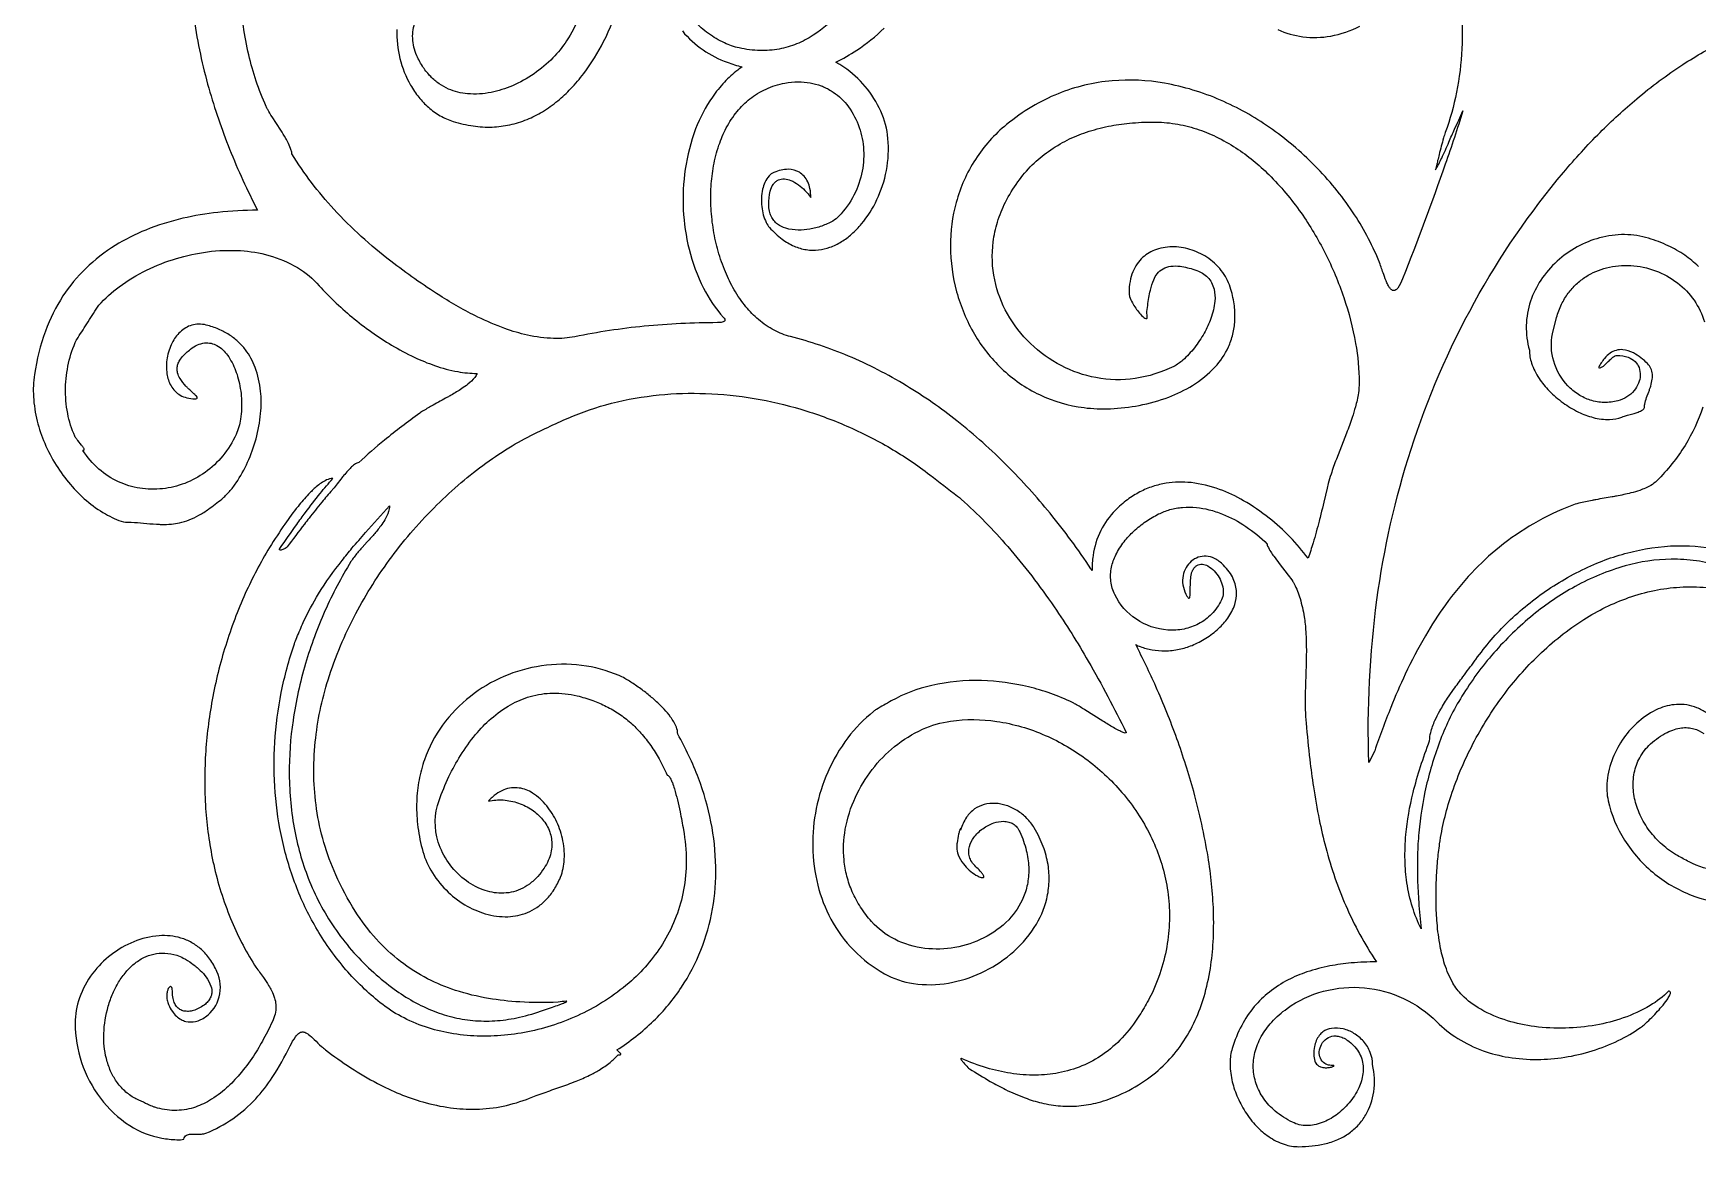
# Model space of a CAD drawing. Header units: metres. Extents: x 423 to 488, y 56 to 176.
# Drawn here: x 423.1 to 455.78, y 55.62 to 77.46 of the extents above; entities that cross this region are included whole.
import ezdxf

# ---------------------------------------------------------------- set-up
doc = ezdxf.new("R2010")
doc.units = ezdxf.units.M

msp = doc.modelspace()

# ---------------------------------------------------------------- linework, layer by layer
for points in [[(435.843233, 77.510113, 0.074236), (436.251585, 77.137811, 0.058854), (436.724956, 76.89528, 0.029577), (437.016885, 76.806009), (437.016885, 76.806009, 0.012767), (436.929378, 76.741925, 0.039589), (436.669497, 76.506167, 0.037033), (436.433429, 76.214757, 0.061873), (436.104397, 75.587719, 0.053729), (435.901024, 74.79882, 0.048214), (435.862363, 74.003797, 0.048854), (435.976178, 73.226501, 0.056364), (436.258635, 72.466027, 0.065483), (436.652771, 71.888704, -0.079093), (436.675451, 71.853471, -0.159987), (436.677491, 71.832457, -0.152364), (436.668657, 71.81713, -0.092789), (436.644403, 71.801909, -0.060861), (436.605133, 71.791721, -0.033078), (436.530845, 71.786801, 0.024548), (435.096705, 71.716347, 0.025592), (433.734647, 71.511403, -0.058459), (433.316828, 71.476336, -0.047026), (432.800423, 71.542293, -0.032303), (432.359593, 71.671734, -0.025699), (431.828231, 71.897376, -0.029277), (431.0812, 72.316704, -0.02131), (430.118699, 72.993214, -0.04259), (429.004002, 74.011829, -0.047132), (428.176722, 75.097621, 0.077824), (428.165862, 75.16697, 0.037133), (428.110882, 75.302685, 0.016417), (428.057023, 75.403184, 0.009902), (427.959104, 75.564846), (427.789996, 75.826429, -0.011012), (427.703908, 75.967719, -0.02616), (427.672168, 76.029758, -0.047954), (427.330841, 77.043584, -0.045384), (427.17515, 78.16286, -0.044641)], [(433.993667, 78.279009, -0.07689), (433.570355, 77.318489, -0.05294), (433.30135, 76.981971, -0.047227), (432.931035, 76.672413, -0.047653), (432.505806, 76.436424, -0.053135), (432.089583, 76.305275, -0.06965), (431.628122, 76.277555, -0.083573), (431.253635, 76.371517, -0.048701), (431.068104, 76.475276, -0.047734), (430.90261, 76.615418, -0.046923), (430.757588, 76.795127, -0.041178), (430.630823, 77.025579, -0.094441), (430.549813, 77.368073, -0.099487), (430.601236, 77.698513, -0.081586)], [(430.239127, 77.536692, 0.067634), (430.299541, 76.97001, 0.068844), (430.506588, 76.449732, 0.040268), (430.670549, 76.208368, 0.043695), (430.856737, 76.014243, 0.050366), (431.090432, 75.848011, 0.052168), (431.344031, 75.736764, 0.041261), (431.738716, 75.645733, 0.045143), (432.108513, 75.625752, 0.044358), (432.456118, 75.669397, 0.043745), (432.795376, 75.774713, 0.039105), (433.096791, 75.926534, 0.035846), (433.397127, 76.139332, 0.030751), (433.65404, 76.378467, 0.027703), (433.906271, 76.675298, 0.045488), (434.298492, 77.303635, 0.039959), (434.616768, 78.084022, 0.037169)], [(438.918326, 77.879227, -0.077333), (438.413857, 77.426663, -0.048214), (438.085946, 77.255738, -0.050212), (437.745015, 77.156294, -0.052519), (437.367511, 77.126589, -0.048101), (436.957342, 77.177105, -0.055005), (436.669706, 77.275167, -0.046126), (436.357434, 77.458408, -0.047154), (436.079153, 77.701046, -0.05502)], [(451.114313, 78.064631, -0.041843), (451.146233, 77.161148, -0.036778), (451.041833, 76.308568, -0.038519), (450.82118, 75.51857, 0.019105), (450.786556, 75.410913, 0.006413), (450.699929, 75.085445, 0.001767), (450.6706, 74.967525, 0.002155), (450.647307, 74.870634), (450.628405, 74.7838, 0.017118), (450.749896, 75.014745, 0.012967), (450.891637, 75.32867, -0.006847), (451.003697, 75.58518, -0.004557), (451.16851, 75.940151), (451.16851, 75.940151, -0.007493), (450.821465, 74.89927, -0.009936), (449.983046, 72.649196, -0.050593), (449.887844, 72.465277, -0.151445), (449.833466, 72.420265, -0.128693), (449.802568, 72.416073, -0.117271), (449.770568, 72.427921, -0.068167), (449.74572, 72.449899, -0.041226), (449.713584, 72.494154, -0.035613), (449.676293, 72.566762, -0.016199), (449.611322, 72.733838, 0.001833), (449.528756, 72.965664, 0.011488), (449.5146, 73.002294, 0.050032), (449.00033, 73.962414, 0.046666), (448.261785, 74.866445, 0.046424), (447.368873, 75.61817, 0.049324), (446.408971, 76.153099, 0.058379), (445.307334, 76.485707, 0.065548), (444.282605, 76.532553, 0.037198), (443.738567, 76.444986, 0.037573), (443.218855, 76.279046, 0.038738), (442.704963, 76.02341, 0.036688), (442.209134, 75.6751, 0.07769), (441.596086, 74.990066, 0.0774), (441.219477, 74.147725, 0.067879), (441.106553, 73.28665, 0.065294), (441.228519, 72.392414, 0.065954), (441.577996, 71.560433, 0.069651), (442.10787, 70.889506, 0.080114), (442.855632, 70.374232, 0.079951), (443.729139, 70.119342, 0.041351), (444.246184, 70.097769, 0.03753), (444.812362, 70.163729, 0.041824), (445.39225, 70.327095, 0.048457), (445.859614, 70.555769, 0.067113), (446.2998, 70.916048, 0.080847), (446.562857, 71.309333, 0.04712), (446.649206, 71.558168, 0.045822), (446.689213, 71.82602, 0.044738), (446.679768, 72.114474, 0.039058), (446.614052, 72.43829, 0.086852), (446.452673, 72.771035, 0.082607), (446.176763, 73.044594, 0.07196), (445.850814, 73.211234, 0.074398), (445.502361, 73.27479, 0.088429), (445.148885, 73.22335, 0.103108), (444.883274, 73.069005, 0.058381), (444.77117, 72.941774, 0.05515), (444.685856, 72.783909, 0.052453), (444.632205, 72.597657, 0.043941), (444.611927, 72.367366, 0.08413), (444.623287, 72.30033, 0.041972), (444.678518, 72.176527, 0.025369), (444.743118, 72.07216, 0.025203), (444.818415, 71.974207, 0.039144), (444.904739, 71.887644, 0.116036), (444.941803, 71.868466, 0.42285), (444.969239, 71.885581, 0.085988), (444.970363, 71.910308, 0.03635), (444.958868, 71.967362, -0.008737), (445.002184, 72.27856, -0.018517), (445.030601, 72.424111, -0.042501), (445.09735, 72.629106, -0.067301), (445.166851, 72.746608, -0.100168), (445.28191, 72.844031, -0.093581), (445.435087, 72.894164, -0.068665), (445.614681, 72.892829, -0.041578), (445.902774, 72.826087, -0.056485), (446.051632, 72.758965, -0.067859), (446.158154, 72.674229, -0.066976), (446.232376, 72.572338, -0.062781), (446.281031, 72.447046, -0.088221), (446.297612, 72.207226, -0.060768), (446.218932, 71.868672, -0.040817), (446.086216, 71.580301, -0.037757), (445.89579, 71.294902, -0.043266), (445.667879, 71.050427, -0.067684), (445.490921, 70.929672, -0.080004), (444.733041, 70.691923, -0.082565), (443.963231, 70.707663, -0.073699), (443.281306, 70.943017, -0.071763), (442.679696, 71.375009, -0.07309), (442.225346, 71.961826, -0.076609), (441.975774, 72.62485, -0.083839), (441.945999, 73.372312, -0.043231), (442.030307, 73.760446, -0.040859), (442.186923, 74.150325, -0.039995), (442.427457, 74.548345, -0.04239), (442.712948, 74.881659, -0.04039), (443.030983, 75.147943, -0.038949), (443.400208, 75.3685, -0.034155), (443.775771, 75.523898, -0.031073), (444.207204, 75.639553, -0.026309), (444.624127, 75.701363, -0.023648), (445.092437, 75.723525, -0.039623), (445.515116, 75.689977, -0.038596), (445.938356, 75.588392, -0.03445), (446.321762, 75.434549, -0.031807), (446.711317, 75.21457, -0.051622), (447.35734, 74.691303, -0.043693), (447.989259, 73.940325, -0.03613), (448.461945, 73.151685, -0.035124), (448.828048, 72.279719, -0.037145), (449.060564, 71.380495, -0.044724), (449.129469, 70.611683, -0.03807), (449.113889, 70.407347, -0.027729), (449.055924, 70.132222, -0.015537), (448.993432, 69.925947, -0.010271), (448.882941, 69.619238), (448.682001, 69.106765, 0.011573), (448.57821, 68.814585, 0.018565), (448.524586, 68.628837), (448.50237, 68.538559), (448.435175, 68.261306, -0.00132), (448.378772, 68.030378, -0.002193), (448.343826, 67.891543, -0.009718), (448.226166, 67.467071, -0.013495), (448.127339, 67.165646, 0.032147), (447.774054, 67.578524, 0.031348), (447.361099, 67.952627, 0.037288), (446.861207, 68.293784, 0.043357), (446.389533, 68.514489, 0.05886), (445.82995, 68.647529, 0.069231), (445.340413, 68.636556, 0.040182), (445.077853, 68.572033, 0.039825), (444.826699, 68.465579, 0.039955), (444.581986, 68.312027, 0.036304), (444.341511, 68.10415, 0.082306), (444.05819, 67.708259, 0.077952), (443.905743, 67.21774, 0.040469), (443.886808, 66.926125, 0.000657), (443.864664, 66.959339, 0.02353), (443.061999, 68.045544, 0.025261), (442.219253, 68.979772, 0.028857), (441.234624, 69.858501, 0.031461), (440.24095, 70.550084, 0.03609), (439.104273, 71.131738, 0.038429), (437.967334, 71.513567, -0.059944), (437.647344, 71.63655, -0.055102), (437.33904, 71.846011, -0.045254), (437.092546, 72.098447, -0.039243), (436.861388, 72.433018, -0.032925), (436.688035, 72.782623, -0.029883), (436.546812, 73.188619, -0.027656), (436.45474, 73.600923, -0.027264), (436.407744, 74.02685, -0.028471), (436.408416, 74.460587, -0.030567), (436.45662, 74.861744, -0.035495), (436.561125, 75.268201, -0.040414), (436.705872, 75.607334, -0.049222), (436.919931, 75.932245, -0.054924), (437.167934, 76.177654, -0.062028), (437.486013, 76.371143, -0.059672), (437.855239, 76.486736, -0.042639), (438.114986, 76.512529, -0.047058), (438.350831, 76.49355, -0.046922), (438.565785, 76.434494, -0.047628), (438.762869, 76.337564, -0.085866), (439.070378, 76.065904, -0.077584), (439.296131, 75.672573, -0.070127), (439.397701, 75.231157, -0.067677), (439.374715, 74.762525, -0.073201), (439.212529, 74.289483, -0.072377), (438.918312, 73.878181, -0.070541), (438.794492, 73.781187, -0.046776), (438.579502, 73.682543, -0.041827), (438.343316, 73.621459, -0.045395), (438.119161, 73.603771, -0.066601), (437.875317, 73.639374, -0.091307), (437.713635, 73.719499, -0.060568), (437.640162, 73.78978, -0.061393), (437.586536, 73.874563, -0.060335), (437.552317, 73.977536, -0.050118), (437.539271, 74.107365, -0.056156), (437.568696, 74.368534, -0.09896), (437.630141, 74.505512, -0.063439), (437.676767, 74.555999, -0.070872), (437.729039, 74.588548, -0.065317), (437.784785, 74.604878, -0.05762), (437.850521, 74.60747, -0.081216), (437.970024, 74.578506, -0.057014), (438.122065, 74.492709, -0.043312), (438.250782, 74.381121, -0.04055), (438.366427, 74.240698, 0.049208), (438.348817, 74.419193, 0.062709), (438.304218, 74.552911, 0.070236), (438.232109, 74.66121, 0.076692), (438.140126, 74.737133, 0.136389), (437.92484, 74.795755, 0.104182), (437.641501, 74.734513, 0.102634), (437.545771, 74.665441, 0.080085), (437.463027, 74.539527, 0.053104), (437.419373, 74.405759, 0.042495), (437.397576, 74.231456, 0.036511), (437.403231, 74.062859, 0.038311), (437.432507, 73.90476, 0.048818), (437.489978, 73.750792, 0.068857), (437.555178, 73.653897, 0.048192), (437.802126, 73.426279, 0.059761), (438.03623, 73.289428, 0.063852), (438.276767, 73.219717, 0.066433), (438.517494, 73.214448, 0.058732), (438.738808, 73.265828, 0.052131), (438.969168, 73.376994, 0.043034), (439.166303, 73.523708, 0.037694), (439.361448, 73.725105, 0.064607), (439.663549, 74.201391, 0.060894), (439.84862, 74.770172, 0.071497), (439.880324, 75.40134, 0.082191), (439.740588, 75.933954, 0.069495), (439.435386, 76.42146, 0.070496), (439.013549, 76.800428, 0.023796), (438.854891, 76.896305, 0.029787), (439.267058, 77.133998, 0.045895), (439.805819, 77.564694, 0.047584)], [(426.256988, 77.734462, 0.031787), (426.547657, 76.38651, 0.026071), (426.954081, 75.192439, 0.024894), (427.504707, 73.991752, 0.026802), (426.724773, 73.949915, 0.030122), (426.039398, 73.834093, 0.038247), (425.309249, 73.604955, 0.043698), (424.711171, 73.302738, 0.053384), (424.13335, 72.852529, 0.055558), (423.684556, 72.310118, 0.057936), (423.339997, 71.622437, 0.050562), (423.124082, 70.768665, 0.051694), (423.105149, 70.332384, 0.046647), (423.17894, 69.854347, 0.040031), (423.325876, 69.42028, 0.038008), (423.549747, 68.992772, 0.037245), (423.82978, 68.610978, 0.039541), (424.145489, 68.295857, 0.045728), (424.518008, 68.033254, 0.053423), (424.875154, 67.875517, -0.014082), (425.025773, 67.871274, -0.008876), (425.264145, 67.853585, 0.004964), (425.519635, 67.832614, 0.012666), (425.619996, 67.827929, 0.027116), (425.812261, 67.834259, 0.032091), (425.972999, 67.858763, 0.038644), (426.159064, 67.914834, 0.034948), (426.353444, 68.006299, 0.027962), (426.543642, 68.12703, 0.019377), (426.800311, 68.326334, 0.035516), (426.950104, 68.471583, 0.03443), (427.082219, 68.641472, 0.041909), (427.308225, 69.047072, 0.039695), (427.474095, 69.508268, 0.042764), (427.564279, 70.002672, 0.048566), (427.563346, 70.445424, 0.063368), (427.457702, 70.905461, 0.075066), (427.265613, 71.255292, 0.043486), (427.118803, 71.416428, 0.043198), (426.945266, 71.550728, 0.043203), (426.740075, 71.659104, 0.039042), (426.496537, 71.740224, 0.063572), (426.347284, 71.757694, 0.069385), (426.211021, 71.737238, 0.062513), (426.09419, 71.686123, 0.05675), (425.982492, 71.601093, 0.086323), (425.826221, 71.388795, 0.073211), (425.729781, 71.093989, 0.076971), (425.724702, 70.783576, 0.096394), (425.805176, 70.548227, 0.064066), (425.886451, 70.441232, 0.067943), (425.986781, 70.363761, 0.070587), (426.114792, 70.312495, 0.060067), (426.275452, 70.293125, 0.090936), (426.313694, 70.300138, 0.299615), (426.321165, 70.310474, 0.160219), (426.317416, 70.323809, 0.046496), (426.287917, 70.359934, 0.011294), (426.273313, 70.37411, 0.002448), (426.204183, 70.437618, -0.007335), (426.140125, 70.497631, -0.010879), (426.098436, 70.539641, -0.050217), (425.983142, 70.688363, -0.077265), (425.9348, 70.801164, -0.061191), (425.924753, 70.878967, -0.064474), (425.93386, 70.952892, -0.066122), (425.965016, 71.030136, -0.053639), (426.024803, 71.113419, -0.044001), (426.187723, 71.266126, -0.061463), (426.324894, 71.348787, -0.074489), (426.465199, 71.387747, -0.084637), (426.593419, 71.381753, -0.074589), (426.706007, 71.338796, -0.062072), (426.822183, 71.252771, -0.046082), (426.912872, 71.148813, -0.03693), (427.002988, 71.002294, -0.055194), (427.124611, 70.686197, -0.047568), (427.187933, 70.298666, -0.05387), (427.171434, 69.893851, -0.07004), (427.082681, 69.594493, -0.064375), (426.821446, 69.174694, -0.066651), (426.472723, 68.848209, -0.0634), (426.073699, 68.633968, -0.064206), (425.639036, 68.528578, -0.06625), (425.191118, 68.538733, -0.068354), (424.775074, 68.663552, -0.073725), (424.38904, 68.913802, -0.070085), (424.074292, 69.281087, 0.082457), (424.090491, 69.283776, 0.161093), (424.097317, 69.28895, 0.154532), (424.099636, 69.296548, 0.085106), (424.097092, 69.310509, 0.059524), (424.086305, 69.331799, 0.022507), (424.049087, 69.382538), (423.97467, 69.472815, -0.020687), (423.934334, 69.527899, -0.042547), (423.918234, 69.55698, -0.05747), (423.776499, 70.005974, -0.053827), (423.734634, 70.506732, -0.049612), (423.794549, 70.990263, -0.049581), (423.948606, 71.452809, 0.254023), (423.954585, 71.456057, 0.004438), (424.151082, 71.764737, -0.004777), (424.358884, 72.090688, -0.038191), (424.388318, 72.129131, -0.0521), (424.78708, 72.49097, -0.044451), (425.326712, 72.817338, -0.040549), (425.909726, 73.046183, -0.0408), (426.518352, 73.176819, -0.04675), (427.167444, 73.200487, -0.053597), (427.72676, 73.107884, -0.068127), (428.286399, 72.866502, -0.074574), (428.715458, 72.510846, 0.019671), (429.008268, 72.208354, 0.017821), (429.355552, 71.89963, 0.018594), (429.745201, 71.601033, 0.019579), (430.135813, 71.346493, 0.023781), (430.580908, 71.108613, 0.027831), (430.980235, 70.945576, 0.037124), (431.434409, 70.825842, 0.04592), (431.812809, 70.791017, -0.09932), (431.76773, 70.709617, -0.049238), (431.633803, 70.5801, -0.02231), (431.511537, 70.491767, -0.013893), (431.305514, 70.364529, -0.005038), (431.230678, 70.322138, -0.001351), (430.949534, 70.167592, 0.008555), (430.756498, 70.057828, 0.023024), (430.687452, 70.012575, 0.014054), (429.993539, 69.480314, 0.018448), (429.492306, 69.041304, 0.12911), (429.450839, 69.030416, 0.053194), (429.367296, 68.970788, 0.022385), (429.306012, 68.911251, 0.013847), (429.2142, 68.80812, 0.006243), (429.159933, 68.741997, 0.003635), (429.069005, 68.626627, -0.003285), (428.9875, 68.523065, -0.014115), (428.9677, 68.499633, 0.009466), (428.766286, 68.265711, 0.007285), (428.51489, 67.953152, 0.002942), (428.423857, 67.835106, 0.000777), (428.082584, 67.385696, -0.101973), (428.048495, 67.35582, -0.063388), (427.98147, 67.328286, -0.052201), (427.951599, 67.3235, -0.126847), (427.939229, 67.325979, -0.309953), (427.934131, 67.334891, -0.132337), (427.941676, 67.355902, -0.002524), (428.273732, 67.828053, -0.005071), (428.442583, 68.060555, -0.010167), (428.734494, 68.437775, -0.012719), (428.981392, 68.728321, 0.117124), (428.859812, 68.699445, 0.059698), (428.657544, 68.565293, 0.028688), (428.50533, 68.41997, 0.019081), (428.298454, 68.180759, 0.017481), (428.040469, 67.834203, 0.013762), (427.740941, 67.374467, 0.031917), (427.26336, 66.470639, 0.030029), (426.878359, 65.454747, 0.029905), (426.613774, 64.384786, 0.030504), (426.482658, 63.312191, 0.033643), (426.490105, 62.185965, 0.036275), (426.642499, 61.152404, 0.042112), (426.973247, 60.094742, 0.045362), (427.446542, 59.180988, 0.010093), (427.471957, 59.142928, 0.001819), (427.617959, 58.935178, -0.013967), (427.721334, 58.780214, -0.022791), (427.777556, 58.68082, -0.041775), (427.837462, 58.533288, -0.052207), (427.862536, 58.40824, -0.066684), (427.856666, 58.260091, -0.062033), (427.810099, 58.107762, -0.019832), (427.623569, 57.731508, -0.021305), (427.421732, 57.3967, -0.028478), (427.152764, 57.036991, -0.034468), (426.894893, 56.769934, -0.049067), (426.557822, 56.521095, -0.060284), (426.245711, 56.382666, -0.076868), (425.872224, 56.328662, -0.074969), (425.490314, 56.390096), (425.474721, 56.393786), (425.460512, 56.399263), (425.43334, 56.410584, -0.004352), (425.38572, 56.431432, -0.002571), (425.305618, 56.467829, -0.003283), (425.131663, 56.549342, -0.016228), (425.097129, 56.567199, -0.057198), (424.897813, 56.710685, -0.056312), (424.733329, 56.898197, -0.048439), (424.619194, 57.101879, -0.043538), (424.535811, 57.34777, -0.069275), (424.486013, 57.836276, -0.06207), (424.573634, 58.376741, -0.031162), (424.663566, 58.625416, -0.033629), (424.775986, 58.843188, -0.039144), (424.923069, 59.048334, -0.045165), (425.078636, 59.202309, -0.055561), (425.271111, 59.328132, -0.062053), (425.46509, 59.397629, -0.068864), (425.6846, 59.415794, -0.063637), (425.918852, 59.372671, -0.045895), (426.046445, 59.318594, -0.032279), (426.213507, 59.214519, -0.035538), (426.379181, 59.077023, -0.043497), (426.495255, 58.944704, -0.074414), (426.588048, 58.768448, -0.109137), (426.604224, 58.632732, -0.070891), (426.585444, 58.556099, -0.066271), (426.543956, 58.482659, -0.058919), (426.480285, 58.41624, -0.044814), (426.380541, 58.348112, -0.042797), (426.270169, 58.298274, -0.052898), (426.174746, 58.275639, -0.066398), (426.077604, 58.276163, -0.07911), (425.999469, 58.299982, -0.087142), (425.931369, 58.349388, -0.078275), (425.877553, 58.425883, -0.065712), (425.845109, 58.52197, -0.048636), (425.831838, 58.658082, 0.066539), (425.821017, 58.739032, 0.219204), (425.804406, 58.758861, 0.282364), (425.784111, 58.75665, 0.109149), (425.752437, 58.718617, 0.062417), (425.731483, 58.661625, 0.048811), (425.721424, 58.58475, 0.056771), (425.728875, 58.492793, 0.056638), (425.756858, 58.404656, 0.044858), (425.831035, 58.272122, 0.055741), (425.910909, 58.179431, 0.060628), (426.001841, 58.113541, 0.066116), (426.097767, 58.075903, 0.117979), (426.283677, 58.074603, 0.099229), (426.484187, 58.165516, 0.176885), (426.750883, 58.55774, 0.168464), (426.707835, 59.05248, 0.048727), (426.567205, 59.299258, 0.055653), (426.401886, 59.485284, 0.055497), (426.213246, 59.62058, 0.055363), (425.998976, 59.711349, 0.092762), (425.571591, 59.756429, 0.077428), (425.072109, 59.637132, 0.066807), (424.629795, 59.38246, 0.066252), (424.266901, 59.017571, 0.078149), (424.007838, 58.536941, 0.084799), (423.923017, 58.040407, 0.081447), (424.049489, 57.26915, 0.080327), (424.419134, 56.568357, 0.0878), (424.993561, 56.03327, 0.101469), (425.627875, 55.785373, 0.030701), (425.916401, 55.753819, 0.062097), (426.059896, 55.764815, -0.135072), (426.073278, 55.813447, -0.146013), (426.10772, 55.845135, -0.071551), (426.146123, 55.857477, -0.037063), (426.223363, 55.864759), (426.365088, 55.863961, 0.033229), (426.446659, 55.870795, 0.059087), (426.491155, 55.883017, 0.054838), (427.016658, 56.167149, 0.054936), (427.466952, 56.558116, 0.041819), (427.793788, 56.977114, 0.031238), (428.144776, 57.595269, -0.035114), (428.247523, 57.773003, -0.079002), (428.310168, 57.839976, -0.065716), (428.348144, 57.862219, -0.082465), (428.382344, 57.870373, -0.07569), (428.415037, 57.867699, -0.059461), (428.454155, 57.853354, -0.055462), (428.501983, 57.821946, -0.020517), (428.616636, 57.718739, 0.009976), (428.758492, 57.585527, 0.018853), (428.83751, 57.519465, 0.041845), (429.857045, 56.858776, 0.052811), (430.749839, 56.49614, 0.03595), (431.289896, 56.381918, 0.039609), (431.79022, 56.353177, 0.045491), (432.327714, 56.414018, 0.045647), (432.843534, 56.570683, -0.009504), (432.974425, 56.621013, -0.004082), (433.282218, 56.729862, 0.004399), (433.594575, 56.840548, 0.008362), (433.757354, 56.90295, 0.017012), (434.018405, 57.018534, 0.022324), (434.209847, 57.121997, 0.033856), (434.424941, 57.271629, 0.041401), (434.580599, 57.419055, 0.035773), (434.622958, 57.42209, 0.117468), (434.635133, 57.426909, 0.279901), (434.638441, 57.434433, 0.145687), (434.63233, 57.448081, 0.032334), (434.624809, 57.455761, 0.009763), (434.597877, 57.478988, -0.012489), (434.570404, 57.502945, -0.02473), (434.557462, 57.516047, 0.050334), (435.276733, 58.084763, 0.053751), (435.825989, 58.745156, 0.052393), (436.207447, 59.474851, 0.051218), (436.435855, 60.285458, 0.047588), (436.499672, 61.11043, 0.044492), (436.405334, 61.990161, 0.041639), (436.159722, 62.847587, 0.038844), (435.752698, 63.712469, 0.0989), (435.725624, 63.848009, 0.059013), (435.612805, 64.048661, 0.032143), (435.483556, 64.20388, 0.023409), (435.283651, 64.395931, 0.016268), (435.100155, 64.546153, 0.015744), (434.90102, 64.68892, 0.016757), (434.712949, 64.806048, 0.02959), (434.600699, 64.862269, 0.070464), (433.863785, 65.061839, 0.06823), (433.07564, 65.052011, 0.064202), (432.337659, 64.842238, 0.064688), (431.68232, 64.454406, 0.070092), (431.135889, 63.8878, 0.072285), (430.781279, 63.211621, 0.038441), (430.674845, 62.814467, 0.037244), (430.628033, 62.392714, 0.037246), (430.645251, 61.944216, 0.034364), (430.73306, 61.465825, 0.069062), (430.906435, 61.041797, 0.064759), (431.204009, 60.654696, 0.060614), (431.573382, 60.365052, 0.064874), (431.975053, 60.188389, 0.078362), (432.419908, 60.13096, 0.090499), (432.800662, 60.211528, 0.051052), (432.987966, 60.311686, 0.049341), (433.1572, 60.451834, 0.048098), (433.305441, 60.633507, 0.04195), (433.435307, 60.868737, 0.08395), (433.522738, 61.2068, 0.071053), (433.499572, 61.617898, 0.058909), (433.3786, 61.988089, 0.061568), (433.181703, 62.304597, 0.079088), (432.903097, 62.555671, 0.10615), (432.640686, 62.655676, 0.067412), (432.486932, 62.658441, 0.066626), (432.33618, 62.619996, 0.063406), (432.189203, 62.5379, 0.051285), (432.035505, 62.397977, -0.071313), (432.324516, 62.420442, -0.067267), (432.62559, 62.359679, -0.065319), (432.893529, 62.225615, -0.071036), (433.097834, 62.04048, -0.086901), (433.24002, 61.79179, -0.09442), (433.281492, 61.531056, -0.049937), (433.262397, 61.38538, -0.045765), (433.211744, 61.233346, -0.042877), (433.129558, 61.082463, -0.036349), (433.005822, 60.922082, -0.050403), (432.84039, 60.770944, -0.055596), (432.664861, 60.668457, -0.05376), (432.483646, 60.610412, -0.05248), (432.289677, 60.5914, -0.088303), (431.930959, 60.657903, -0.075885), (431.561391, 60.865079, -0.150714), (431.05268, 61.594169, -0.164884), (431.06639, 62.410227, -0.025509), (431.262053, 62.880028, -0.027595), (431.487956, 63.292741, -0.034015), (431.784655, 63.704847, -0.039726), (432.087901, 64.016699, -0.051177), (432.472388, 64.289862, -0.058222), (432.85467, 64.451098, -0.067054), (433.30024, 64.517944, -0.062985), (433.776707, 64.464935, -0.027377), (434.083252, 64.373009, -0.030157), (434.35016, 64.25815, -0.031982), (434.601099, 64.110911, -0.032318), (434.828708, 63.934564, -0.030999), (435.031356, 63.731768, -0.028618), (435.223156, 63.487591, -0.025178), (435.385816, 63.227145, -0.021838), (435.544307, 62.910645, -0.170748), (435.564351, 62.903594, -0.077763), (435.595073, 62.869888, -0.034784), (435.616967, 62.831145, -0.020368), (435.646824, 62.761324, -0.020123), (435.68811, 62.638031, -0.011757), (435.745169, 62.422996, -0.008767), (435.797462, 62.187289, -0.005937), (435.864408, 61.837138, -0.043448), (435.919838, 61.224251, -0.04675), (435.868375, 60.654478, -0.044986), (435.723465, 60.137764, -0.044335), (435.48567, 59.647927, -0.076076), (434.843704, 58.873918, -0.067662), (433.906225, 58.244313, -0.060431), (432.873696, 57.884206, -0.062358), (431.818033, 57.788619, -0.034782), (431.283116, 57.844339, -0.037493), (430.799395, 57.966966, -0.042471), (430.321321, 58.173684, -0.045232), (429.913055, 58.443164, -0.045841), (429.239576, 59.090273, -0.044608), (428.678383, 59.868776, -0.040607), (428.274527, 60.695799, -0.038454), (427.990871, 61.625195, -0.035692), (427.850716, 62.565261, -0.03442), (427.842997, 63.550734, -0.033824), (427.969617, 64.529879, -0.0338), (428.22724, 65.48371, -0.015741), (428.274814, 65.609017, -0.006564), (428.402166, 65.904075, -0.034624), (428.701328, 66.465207, -0.027348), (429.164768, 67.12308, -0.00776), (429.357846, 67.359943, -0.005816), (429.623967, 67.668891), (430.094871, 68.194865, -0.080396), (430.076016, 68.078366, -0.053278), (430.002473, 67.91688, -0.027456), (429.924121, 67.79953, -0.017515), (429.785335, 67.627423, -0.003855), (429.736764, 67.572195, -0.002415), (429.658139, 67.485025), (429.556396, 67.373111), (429.53354, 67.34772, 0.015153), (429.398628, 67.1871, 0.029609), (429.337169, 67.099, 0.032863), (428.827246, 66.129534, 0.032672), (428.446133, 65.095735, 0.035432), (428.200143, 63.980198, 0.038265), (428.126449, 62.924787, 0.045144), (428.235283, 61.806412, 0.049566), (428.524405, 60.82425, 0.057106), (429.052031, 59.857119, 0.056968), (429.78629, 59.032215, 0.025295), (430.187487, 58.708394, 0.029426), (430.560776, 58.469305, 0.034021), (430.969007, 58.275714, 0.036996), (431.365912, 58.152573, 0.038855), (431.783041, 58.089867, 0.037978), (432.214559, 58.091757, 0.035587), (432.646717, 58.15771, 0.031558), (433.119578, 58.296598), (433.139149, 58.30352), (433.291859, 58.355821, 0.003305), (433.425104, 58.402272, 0.006864), (433.488788, 58.425937, 0.008532), (433.532086, 58.443561, 0.017044), (433.553285, 58.453482, 0.018834), (433.564459, 58.459724, 0.038975), (433.56948, 58.463348, 0.121883), (433.572576, 58.467636, 0.309124), (433.572091, 58.469834, 0.220739), (433.559721, 58.473931, 0.017366), (433.403493, 58.450403, -0.022853), (432.650202, 58.457675, -0.028029), (432.039649, 58.525968, -0.036236), (431.390153, 58.684826, -0.040886), (430.842778, 58.912419, -0.045959), (430.31056, 59.251773, -0.04469), (429.835129, 59.693618, -0.042293), (429.421508, 60.239816, -0.035769), (429.038953, 60.953426, -0.034366), (428.806457, 61.586648, -0.034298), (428.662519, 62.247021, -0.031637), (428.609444, 62.886666, -0.030198), (428.6369, 63.55849, -0.051301), (428.889457, 64.780932, -0.045424), (429.434274, 66.080282, -0.038367), (430.137959, 67.191495, -0.037405), (431.023404, 68.209256, -0.018739), (431.502043, 68.648548, -0.019726), (431.98748, 69.029703, -0.021322), (432.503427, 69.370362, -0.023538), (432.996619, 69.635867, -0.003266), (433.404712, 69.828113, -0.006915), (433.599273, 69.914972, -0.039425), (434.453097, 70.204806, -0.037464), (435.387565, 70.368629, -0.034016), (436.300616, 70.396621, -0.03238), (437.255131, 70.29883, -0.030578), (438.171621, 70.086201, -0.030052), (439.071122, 69.758678, -0.03022), (439.926652, 69.324419, -0.030926), (440.704691, 68.801274, -0.002395), (441.243868, 68.384045, -0.016574), (441.319469, 68.320816, -0.032126), (442.230352, 67.394335, -0.027984), (443.140778, 66.213304, -0.019897), (443.812754, 65.14383, -0.015827), (444.559289, 63.742689, -0.333132), (444.551073, 63.734975, -0.100936), (444.517392, 63.738032, -0.030958), (444.482623, 63.750864, -0.015332), (444.41516, 63.783132, -0.012913), (444.309822, 63.841037, -0.006298), (444.098606, 63.967945), (443.747461, 64.18781, 0.006549), (443.559785, 64.301369, 0.021069), (443.499561, 64.333407, 0.052648), (442.635917, 64.640447, 0.052077), (441.717425, 64.762698, 0.062378), (440.737849, 64.66804, 0.072314), (439.943893, 64.364376, 0.006659), (439.652089, 64.196137, 0.034388), (439.598379, 64.158991, 0.062363), (439.090204, 63.637449, 0.058615), (438.69822, 62.9696, 0.053743), (438.472257, 62.255043, 0.053601), (438.403379, 61.506801, 0.057457), (438.502688, 60.747747, 0.061805), (438.759066, 60.083465, 0.071218), (439.208557, 59.472103, 0.071356), (439.810492, 59.012464, 0.091408), (440.379326, 58.819294, 0.079251), (441.070727, 58.828358, 0.066022), (441.70883, 59.027941, 0.064764), (442.284629, 59.392425, 0.074697), (442.75256, 59.917415, 0.085574), (442.996635, 60.481843, 0.04994), (443.042817, 60.815305, 0.049554), (443.022065, 61.153927, 0.049959), (442.928458, 61.505705, 0.04449), (442.751185, 61.873793, 0.060416), (442.606797, 62.060438, 0.058763), (442.417315, 62.211883, 0.059432), (442.201897, 62.312818, 0.065579), (441.989958, 62.353243, 0.079722), (441.767292, 62.330542, 0.08725), (441.581577, 62.244296, 0.09304), (441.423166, 62.083017, 0.075415), (441.304637, 61.831465, 0.03423), (441.303255, 61.851626, 0.192734), (441.301415, 61.854857, 0.282113), (441.300035, 61.855027, 0.124366), (441.297718, 61.853172), (441.29587, 61.850241), (441.292921, 61.843876, 0.030721), (441.283996, 61.817818, 0.012138), (441.267147, 61.750226, 0.018376), (441.235947, 61.581896, 0.036647), (441.229658, 61.496194, 0.094644), (441.2587, 61.344139, 0.072123), (441.359517, 61.168649, 0.044617), (441.474384, 61.046483, 0.045291), (441.607239, 60.948292, 0.026305), (441.667973, 60.915634, 0.041661), (441.708804, 60.900382, 0.094968), (441.747602, 60.897082, 0.257709), (441.760041, 60.905757, 0.208205), (441.760893, 60.923927, 0.065084), (441.734353, 60.973246, 0.031835), (441.691723, 61.025181, 0.017465), (441.605142, 61.111678, -0.0619), (441.523283, 61.209424, -0.073589), (441.478836, 61.30721, -0.070457), (441.465206, 61.404625, -0.06559), (441.479172, 61.509291, -0.095536), (441.564467, 61.684015, -0.075027), (441.740492, 61.856897, -0.071695), (441.956841, 61.970487, -0.089516), (442.150548, 62.0021, -0.062606), (442.253219, 61.987439, -0.071346), (442.336805, 61.951177, -0.079612), (442.41149, 61.886895, -0.070278), (442.470789, 61.792504, -0.044027), (442.596035, 61.429914, -0.051304), (442.642681, 61.103801, -0.052632), (442.622667, 60.799189, -0.054727), (442.541481, 60.516987, -0.095774), (442.24944, 60.071657, -0.083866), (441.759811, 59.713114, -0.072553), (441.195537, 59.526204, -0.073104), (440.605793, 59.509058, -0.087054), (440.013012, 59.686309, -0.094473), (439.559439, 60.032989, -0.038712), (439.340635, 60.319376, -0.040932), (439.179225, 60.619662, -0.039465), (439.074131, 60.923998, -0.039143), (439.017496, 61.243628, -0.069205), (439.042264, 61.846378, -0.063313), (439.240571, 62.474709, -0.056822), (439.570364, 63.017849, -0.057283), (440.01082, 63.468769, -0.064149), (440.558657, 63.808108, -0.072028), (441.110397, 63.968344, -0.072189), (442.014531, 63.963559, -0.065778), (442.967099, 63.688833, -0.058852), (443.801439, 63.200291, -0.05774), (444.513852, 62.519585, -0.062496), (445.061299, 61.661666, -0.066636), (445.352686, 60.75222, -0.036994), (445.405265, 60.24373, -0.037163), (445.382267, 59.735374, -0.038543), (445.277298, 59.208212, -0.036764), (445.085629, 58.678355, -0.021481), (444.99159, 58.490228, -0.01324), (444.818263, 58.196413, -0.048094), (444.477625, 57.753466, -0.053807), (444.099162, 57.427107, -0.052612), (443.688555, 57.20334, -0.051468), (443.23069, 57.066209, -0.044993), (442.780763, 57.021871, -0.04071), (442.282611, 57.058337, -0.03484), (441.816724, 57.164526, -0.031693), (441.32469, 57.348111, 0.080388), (441.312635, 57.351318, 0.290649), (441.309314, 57.349648, 0.200827), (441.308752, 57.345735, 0.059049), (441.313462, 57.333655, 0.036397), (441.326548, 57.312897, 0.015933), (441.361192, 57.268905, 0.018953), (441.447267, 57.174037, 0.056961), (441.480444, 57.147085, 0.01158), (441.888646, 56.899451, 0.01622), (442.189487, 56.739104, 0.025114), (442.570438, 56.574871, 0.03065), (442.895723, 56.475836, 0.039077), (443.270103, 56.416899, 0.041426), (443.627668, 56.418608, 0.043428), (444.007793, 56.485576, 0.038918), (444.41384, 56.628745, 0.04474), (444.917551, 56.907992, 0.048174), (445.329565, 57.249356, 0.045476), (445.650014, 57.636247, 0.043024), (445.911425, 58.098305, 0.036223), (446.084866, 58.5641, 0.031828), (446.208496, 59.115922, 0.025596), (446.263854, 59.638263, 0.022245), (446.269851, 60.242533, 0.032439), (446.164038, 61.303407, 0.026363), (445.881714, 62.584055, 0.018965), (445.551567, 63.6232, 0.018761), (445.139607, 64.645495, 0.014111), (444.743364, 65.468288, 0.019372), (444.833879, 65.429924, 0.047404), (445.065075, 65.366583, 0.048392), (445.31978, 65.347197, 0.044191), (445.597736, 65.377635, 0.048929), (445.850533, 65.4545, 0.042502), (446.120477, 65.594318, 0.045137), (446.370916, 65.78592, 0.052101), (446.551865, 65.990823, 0.073057), (446.68683, 66.254272, 0.089414), (446.722884, 66.494074, 0.052031), (446.704863, 66.628674, 0.049682), (446.657936, 66.762894, 0.047372), (446.580933, 66.894226, 0.040128), (446.464513, 67.030999, 0.079567), (446.289046, 67.158022, 0.100984), (446.123761, 67.203147, 0.098363), (445.970904, 67.183028, 0.095198), (445.83249, 67.104366, 0.086721), (445.731488, 66.982281, 0.082136), (445.673499, 66.825497, 0.085599), (445.669969, 66.645164, 0.078269), (445.729589, 66.457379, 0.023193), (445.757733, 66.407068, 0.056001), (445.772565, 66.38828, 0.169022), (445.787755, 66.380835, 0.273564), (445.797759, 66.385221, 0.124342), (445.80633, 66.406924, 0.025749), (445.814896, 66.517633), (445.820362, 66.717677), (445.821193, 66.73545, -0.031702), (445.837574, 66.862781, -0.068185), (445.856844, 66.919503, -0.061626), (445.899575, 66.983775, -0.079987), (445.945122, 67.022242, -0.082608), (445.995988, 67.042373, -0.077491), (446.054162, 67.045712, -0.106496), (446.157669, 67.01261, -0.07191), (446.283512, 66.91387, -0.057995), (446.380693, 66.784987, -0.060066), (446.442864, 66.642032, -0.083533), (446.463413, 66.476561, -0.10552), (446.430187, 66.34825, -0.075824), (446.233492, 66.069801, -0.080184), (445.975591, 65.87601, -0.071671), (445.691441, 65.775085, -0.067427), (445.371755, 65.754746, -0.130434), (444.755698, 65.966117, -0.132117), (444.332409, 66.450527, -0.084809), (444.255733, 66.711045, -0.082665), (444.269078, 66.989236, -0.062091), (444.352727, 67.228051, -0.050946), (444.517051, 67.488564, -0.039128), (444.707926, 67.696453, -0.036534), (444.943524, 67.885722, -0.036695), (445.193568, 68.032359, -0.044714), (445.415696, 68.117919, -0.04912), (445.663284, 68.163008, -0.045468), (445.935053, 68.160591, -0.037396), (446.182093, 68.117033, -0.033361), (446.44929, 68.029678, -0.051901), (446.903225, 67.789658, -0.048865), (447.324508, 67.443551, 0.108508), (447.333741, 67.401508, 0.035678), (447.396267, 67.288046, 0.013087), (447.451681, 67.207249, 0.007078), (447.560071, 67.062124), (447.738712, 66.831156, -0.012516), (447.826578, 66.708889, -0.033626), (447.85498, 66.660513, -0.042232), (447.969728, 66.372578, -0.03572), (448.050879, 66.015405, -0.022822), (448.081912, 65.724732, -0.016465), (448.093172, 65.319816, -0.004007), (448.091315, 65.178559, -0.00265), (448.085664, 64.965002), (448.074492, 64.611862, 0.011274), (448.073019, 64.192995, 0.01791), (448.087475, 63.929663, 0.006258), (448.161787, 63.211973, 0.008424), (448.232614, 62.680717, 0.012502), (448.346318, 62.035323, 0.014656), (448.473064, 61.49082, 0.018366), (448.655186, 60.8909, 0.019801), (448.866055, 60.348938, 0.022192), (449.142656, 59.783612, 0.022152), (449.468815, 59.244041, 0.021917), (448.975321, 59.222398, 0.025601), (448.556421, 59.16386, 0.033274), (448.10477, 59.045374, 0.038636), (447.734286, 58.888598, 0.047549), (447.366951, 58.651811, 0.050593), (447.071617, 58.366176, 0.053813), (446.823481, 57.998347, 0.048661), (446.63762, 57.544517, 0.069864), (446.595777, 57.271274, 0.056352), (446.629977, 56.930863, 0.046085), (446.729588, 56.614261, 0.043504), (446.893118, 56.303101, 0.046884), (447.115184, 56.019633, 0.05336), (447.356115, 55.814238, 0.06964), (447.658893, 55.664124, 0.080477), (447.948038, 55.617281, 0.026748), (448.205361, 55.631057, 0.027933), (448.448871, 55.671059, 0.048671), (448.710603, 55.756614, 0.052511), (448.932411, 55.883062, 0.05222), (449.115143, 56.045737, 0.052366), (449.259749, 56.242238, 0.098945), (449.416042, 56.694789, 0.08872), (449.393829, 57.227268, 0.093977), (449.348555, 57.466018, 0.088332), (449.213338, 57.686061, 0.073857), (449.028692, 57.840368, 0.077277), (448.816258, 57.928793, 0.097326), (448.588323, 57.939319, 0.122047), (448.419178, 57.869634, 0.070112), (448.345744, 57.797902, 0.063368), (448.288322, 57.700024, 0.056775), (448.252743, 57.581042, 0.044313), (448.238687, 57.422754, 0.086533), (448.26054, 57.297425, 0.123103), (448.310691, 57.222563, 0.097185), (448.373211, 57.184932, 0.077092), (448.463161, 57.167244, 0.043935), (448.533757, 57.170601, 0.045163), (448.600776, 57.185983, 0.026497), (448.624831, 57.195281, 0.062338), (448.634227, 57.200994, 0.103498), (448.637032, 57.204367, 0.290635), (448.636901, 57.206038, 0.178965), (448.635078, 57.207213, 0.054673), (448.628221, 57.207965, -0.059456), (448.530312, 57.219649, -0.075929), (448.458714, 57.249005, -0.15749), (448.368526, 57.352225, -0.123508), (448.347924, 57.480277, -0.104877), (448.392181, 57.625797, -0.116839), (448.497094, 57.741424, -0.128174), (448.631331, 57.789871, -0.069374), (448.715629, 57.785895, -0.05881), (448.810512, 57.756218, -0.051768), (448.907056, 57.700417, -0.039492), (449.018122, 57.605636, -0.058578), (449.117479, 57.479807, -0.062221), (449.180027, 57.342364, -0.056232), (449.206748, 57.203757, -0.051268), (449.202981, 57.04906, -0.078836), (449.121881, 56.771359, -0.064666), (448.931753, 56.475148, -0.060084), (448.677038, 56.237389, -0.067459), (448.40387, 56.089485, -0.042336), (448.248264, 56.04526, -0.047943), (448.106006, 56.031493, -0.056826), (447.95535, 56.04857, -0.059382), (447.818765, 56.097658, -0.057156), (447.483795, 56.316086, -0.067227), (447.253123, 56.566432, -0.070875), (447.107865, 56.853276, -0.073478), (447.052154, 57.158485, -0.07041), (447.085034, 57.465374, -0.064595), (447.208582, 57.778019, -0.059532), (447.413708, 58.06277, -0.051886), (447.715128, 58.329238, -0.089837), (448.432568, 58.667921, -0.088791), (449.232245, 58.735854, -0.086806), (450.002575, 58.526345, -0.086885), (450.655382, 58.068078, 0.056785), (451.06492, 57.742318, 0.05378), (451.562034, 57.501544, 0.045697), (452.062815, 57.37247, 0.041843), (452.625725, 57.328878, 0.037341), (453.164774, 57.372635, 0.036448), (453.704399, 57.498136, 0.037081), (454.215847, 57.69975, 0.039979), (454.656005, 57.957376, 0.027776), (454.723737, 58.010488, 0.014315), (454.845965, 58.124164, 0.011392), (454.963461, 58.245282, 0.012195), (455.067761, 58.363472, 0.019617), (455.174843, 58.501608, 0.038337), (455.221148, 58.578237, 0.04607), (455.238944, 58.623467, 0.09942), (455.240862, 58.646083, 0.210742), (455.230779, 58.663331, 0.15789), (455.205882, 58.671394, -0.062716), (454.83968, 58.387107, -0.050166), (454.314718, 58.143411, -0.040151), (453.777028, 58.003761, -0.037071), (453.178476, 57.943862, -0.038004), (452.573433, 57.974344, -0.042367), (452.041875, 58.088195, -0.054611), (451.516132, 58.313452, -0.067978), (451.149638, 58.59186, -0.068961), (450.970683, 58.828394, -0.050135), (450.808496, 59.201755, -0.031844), (450.721273, 59.54921, -0.024561), (450.659629, 60.009359, -0.016945), (450.639869, 60.402866, -0.014912), (450.645929, 60.8505, -0.011744), (450.670872, 61.223085, -0.012891), (450.710287, 61.561004, -0.045028), (450.934109, 62.508842, -0.039878), (451.363772, 63.520573, -0.039243), (451.956606, 64.466663, -0.04126), (452.657453, 65.26465, -0.049772), (453.54242, 65.963153, -0.057538), (454.419701, 66.391014, -0.034123), (454.925629, 66.53136, -0.035723), (455.422905, 66.59686, -0.038373), (455.950676, 66.587802, -0.037795)], [(447.531835, 77.536927, 0.073995), (448.024741, 77.39714, 0.07765), (448.573048, 77.411601, 0.07069), (449.143903, 77.602363, 0.08686)], [(455.875221, 70.129853, -0.061384), (455.527017, 69.379599, -0.057125), (454.974487, 68.684004, -0.069011), (454.853504, 68.59249, -0.044491), (454.639333, 68.496624, -0.022552), (454.464733, 68.44512, -0.014153), (454.181345, 68.383696, -0.002729), (454.098212, 68.368595, -0.001419), (453.938076, 68.340877, 0.001238), (453.776033, 68.312889, 0.002714), (453.702245, 68.299543, 0.015997), (453.441044, 68.242133, 0.029716), (453.303754, 68.198494, 0.03846), (452.553921, 67.841765, 0.039393), (451.88464, 67.384196, 0.034888), (451.339231, 66.877949, 0.031985), (450.823337, 66.251505, 0.025101), (450.429682, 65.643767, 0.021341), (450.035024, 64.88923, 0.014838), (449.751163, 64.235342, 0.011672), (449.434881, 63.386181), (449.320352, 63.157123, -0.042113), (449.479023, 66.346578, -0.044377), (450.148129, 69.30289, -0.048172), (451.393624, 72.187862, -0.04898), (453.143129, 74.735807, -0.020845), (453.85922, 75.518067, -0.022531), (454.581988, 76.181729, -0.029458), (455.48213, 76.8503, -0.034489), (456.317773, 77.318811, -0.046262)], [(455.792335, 72.888017, 0.041273), (455.520189, 73.11039, 0.040979), (455.197301, 73.295553, 0.036843), (454.810718, 73.443323, 0.070981), (454.342165, 73.51401, 0.067765), (453.85006, 73.451017, 0.060246), (453.410798, 73.274048, 0.058842), (453.01649, 72.992023, 0.061305), (452.697553, 72.620896, 0.065466), (452.495365, 72.209404, 0.075582), (452.410379, 71.728977, 0.075772), (452.472043, 71.246224, 0.083355), (452.514557, 70.992976, 0.063927), (452.662882, 70.69385, 0.047168), (452.86274, 70.447853, 0.042039), (453.132253, 70.216093, 0.042701), (453.436991, 70.033075, 0.049337), (453.725439, 69.925523, 0.068768), (454.046344, 69.886508, 0.09063), (454.287718, 69.93471, -0.019521), (454.315928, 69.944652, -0.006695), (454.399565, 69.969284, 0.002489), (454.504774, 69.999309, 0.006264), (454.546373, 70.011972, 0.016581), (454.629203, 70.041383, 0.029483), (454.674093, 70.06215, 0.078953), (454.71969, 70.0968, 0.1932), (454.728677, 70.11919, -0.056244), (454.736234, 70.186158, -0.028133), (454.773508, 70.3153), (454.814226, 70.427162, 0.005766), (454.838611, 70.496699, 0.008647), (454.853529, 70.54352, 0.036964), (454.88381, 70.680699, 0.054776), (454.88703, 70.775599, 0.088326), (454.857944, 70.888699, 0.08961), (454.792304, 70.983287, 0.068845), (454.515223, 71.193019, 0.109838), (454.305087, 71.256105, 0.085323), (454.175511, 71.243447, 0.083678), (454.055131, 71.187569, 0.074257), (453.945554, 71.085531, 0.052327), (453.831531, 70.906935, 0.168127), (453.863176, 70.902781, 0.101005), (453.911167, 70.923296, 0.034578), (453.939553, 70.945989, 0.014482), (454.001636, 71.006491, -0.009601), (454.068697, 71.073132, -0.02327), (454.098126, 71.098763, -0.062661), (454.156095, 71.133894, -0.105306), (454.195825, 71.142356, -0.081787), (454.41092, 71.106935, -0.11261), (454.546639, 71.023595, -0.11084), (454.623718, 70.904667, -0.101215), (454.64725, 70.75158, -0.084366), (454.613754, 70.600047, -0.076211), (454.525835, 70.452712, -0.079385), (454.387306, 70.330668, -0.07594), (454.210566, 70.25339, -0.071315), (453.936271, 70.220813, -0.072347), (453.667811, 70.266515, -0.064347), (453.435547, 70.376309, -0.060638), (453.225599, 70.550019, -0.118437), (452.948725, 71.030612, -0.121667), (452.924554, 71.570407), (453.006148, 71.889818, -0.042776), (453.10399, 72.146792, -0.046471), (453.234635, 72.363671, -0.045525), (453.392613, 72.541613, -0.045752), (453.579321, 72.687217, -0.081908), (453.984863, 72.862245, -0.075474), (454.46165, 72.906873, -0.149932), (455.379257, 72.56673, -0.157972), (455.908667, 71.80083, -0.078025)], [(456.222323, 67.007664, 0.039623), (455.749632, 67.113666, 0.038764), (455.255511, 67.145287, 0.065925), (454.352845, 67.013255, 0.056572), (453.370677, 66.609619, 0.045402), (452.545198, 66.052495, 0.042064), (451.772612, 65.305575, 0.041564), (451.147542, 64.457447, 0.046252), (450.727375, 63.608565, 0.034596), (450.447102, 62.696089, 0.035459), (450.300595, 61.776309, 0.015246), (450.275838, 61.339226, 0.01383), (450.276594, 60.85664, 0.01107), (450.299211, 60.41667, 0.00929), (450.347479, 59.893949, -0.040742), (450.176288, 60.319823, -0.038311), (450.067795, 60.795636, -0.031632), (450.030239, 61.2398, -0.0281), (450.047831, 61.741162, -0.039232), (450.188976, 62.564982, -0.030706), (450.514053, 63.581562, -0.063999), (450.534906, 63.743811, -0.041677), (450.618233, 63.98016, -0.023612), (450.713366, 64.167686, -0.016858), (450.86737, 64.418646, -0.008988), (450.984613, 64.589252, -0.006049), (451.166361, 64.837395, 0.000568), (451.397514, 65.145841, 0.005711), (451.420102, 65.176784, -0.045701), (452.056939, 65.916973, -0.044185), (452.841729, 66.552461, -0.0463), (453.738909, 67.042379, -0.050549), (454.632006, 67.324796, -0.061006), (455.616325, 67.407078, -0.067722), (456.493487, 67.253165, -0.037594)], [(455.950879, 64.128358, 0.054507), (455.758206, 64.230487, 0.054739), (455.562377, 64.284501, 0.054818), (455.35978, 64.294688, 0.090511), (455.00049, 64.206833, 0.073886), (454.619537, 63.963806, 0.059909), (454.325399, 63.638918, 0.058451), (454.110352, 63.244641, 0.068594), (453.99753, 62.794494, 0.082001), (454.018926, 62.406106, 0.087389), (454.339022, 61.633992, 0.081541), (454.935847, 60.967172, 0.084479), (455.720563, 60.528799, 0.093064), (456.527907, 60.402401, -0.004068)], [(456.19192, 61.023791, -0.080143), (455.605432, 61.207595, -0.016498), (455.379932, 61.329805, -0.022657), (455.223156, 61.431391, -0.051414), (454.948927, 61.673361, -0.051587), (454.730669, 61.965292, -0.053925), (454.579782, 62.293292, -0.059401), (454.513101, 62.614403, -0.070403), (454.531649, 62.954461, -0.076134), (454.638849, 63.250859, -0.081818), (454.849624, 63.521162, -0.070514), (455.176311, 63.746797, -0.039261), (455.323505, 63.806472, -0.046107), (455.455727, 63.835281, -0.04852), (455.582353, 63.838501, -0.051283), (455.700419, 63.817745, -0.091088), (455.894188, 63.722184, -0.077188)]]:
    msp.add_lwpolyline(points, format="xyb")

doc.saveas('drawing.dxf')
